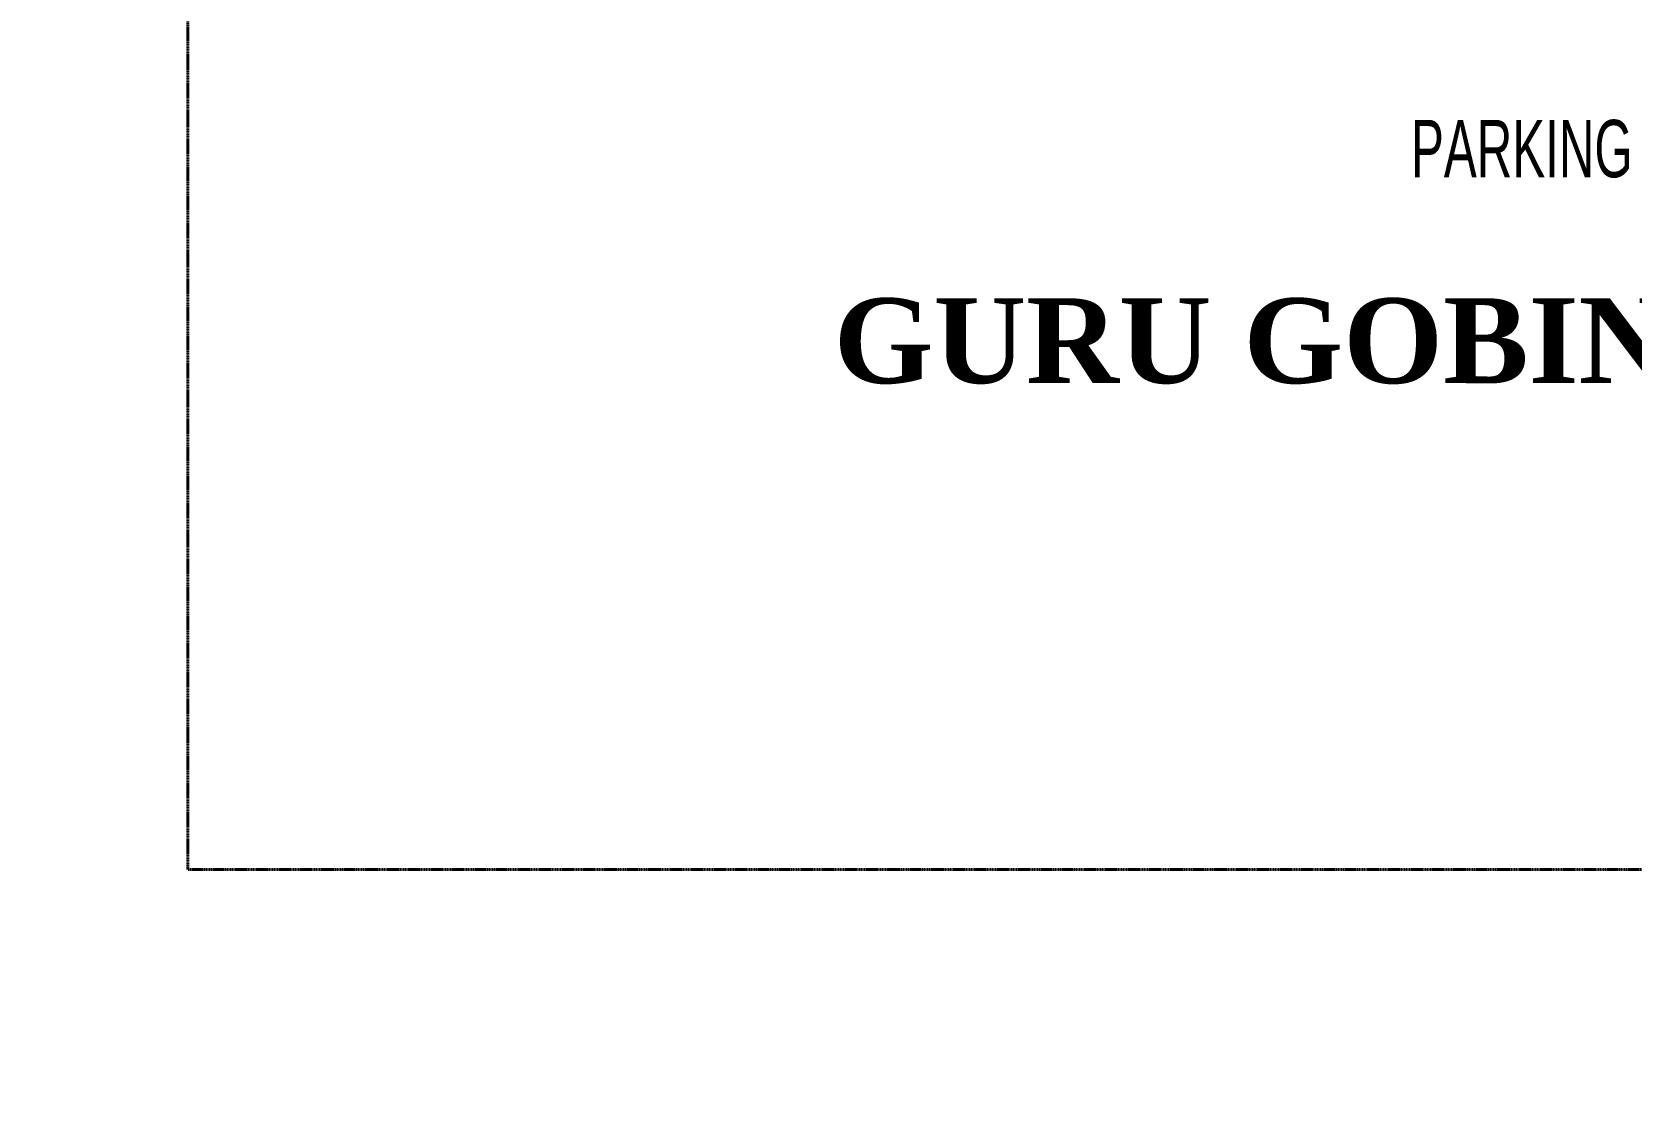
# Model space of a CAD drawing. Header units: inches. Extents: x 5542223 to 12533222, y 497239 to 5189502.
# Drawn here: x 6367595 to 6555864, y 1792838 to 1917904 of the extents above; entities that cross this region are included whole.
import ezdxf

# ---------------------------------------------------------------- set-up
doc = ezdxf.new("R2010")
doc.units = ezdxf.units.IN
doc.header["$MEASUREMENT"] = 0
doc.linetypes.add('PHANTOM2', pattern=[1.25, 0.625, -0.125, 0.125, -0.125, 0.125, -0.125])
doc.layers.get('0').update_dxf_attribs({"color": 1})
doc.layers.add('ROW', color=7, linetype='PHANTOM2', lineweight=40)
doc.layers.add('site txt', color=7, linetype='Continuous', lineweight=18)
doc.styles.add('MUNISH', font='arial.ttf', dxfattribs={"height": 750})
doc.styles.add('NITIN', font='ARIALN.TTF', dxfattribs={"width": 0.75})

msp = doc.modelspace()

# ---------------------------------------------------------------- linework, layer by layer
msp.add_circle((6864263.374, 1819279.277), 1322040.52)
at = {"layer": 'ROW'}
msp.add_lwpolyline([(6385948.585, 2320467.475), (7342578.163, 2320467.475), (7342578.163, 1819279.277), (6385948.585, 1819279.277)], close=True, dxfattribs=at)

# ---------------------------------------------------------------- texts
at = {"layer": 'ROW', "insert": (6461992.2, 1886555.167), "char_height": 10000, "width": 773869.47469, "attachment_point": 1, "style": 'MUNISH'}
msp.add_mtext('{\\fTimes New Roman|b1|i0|c0|p18;GURU GOBIND SINGH INDRAPRASTHA UNIVERSITY  SECTOR-16-C DWARKA NEW DELHI 110075}', dxfattribs=at)
at = {"layer": 'site txt', "ltscale": 0.1, "insert": (6574741.059, 1904122.774), "char_height": 6750, "width": 156900.19796, "attachment_point": 5, "style": 'NITIN'}
msp.add_mtext('PARKING AND ROAD NETWORK', dxfattribs=at)

doc.saveas('drawing.dxf')
